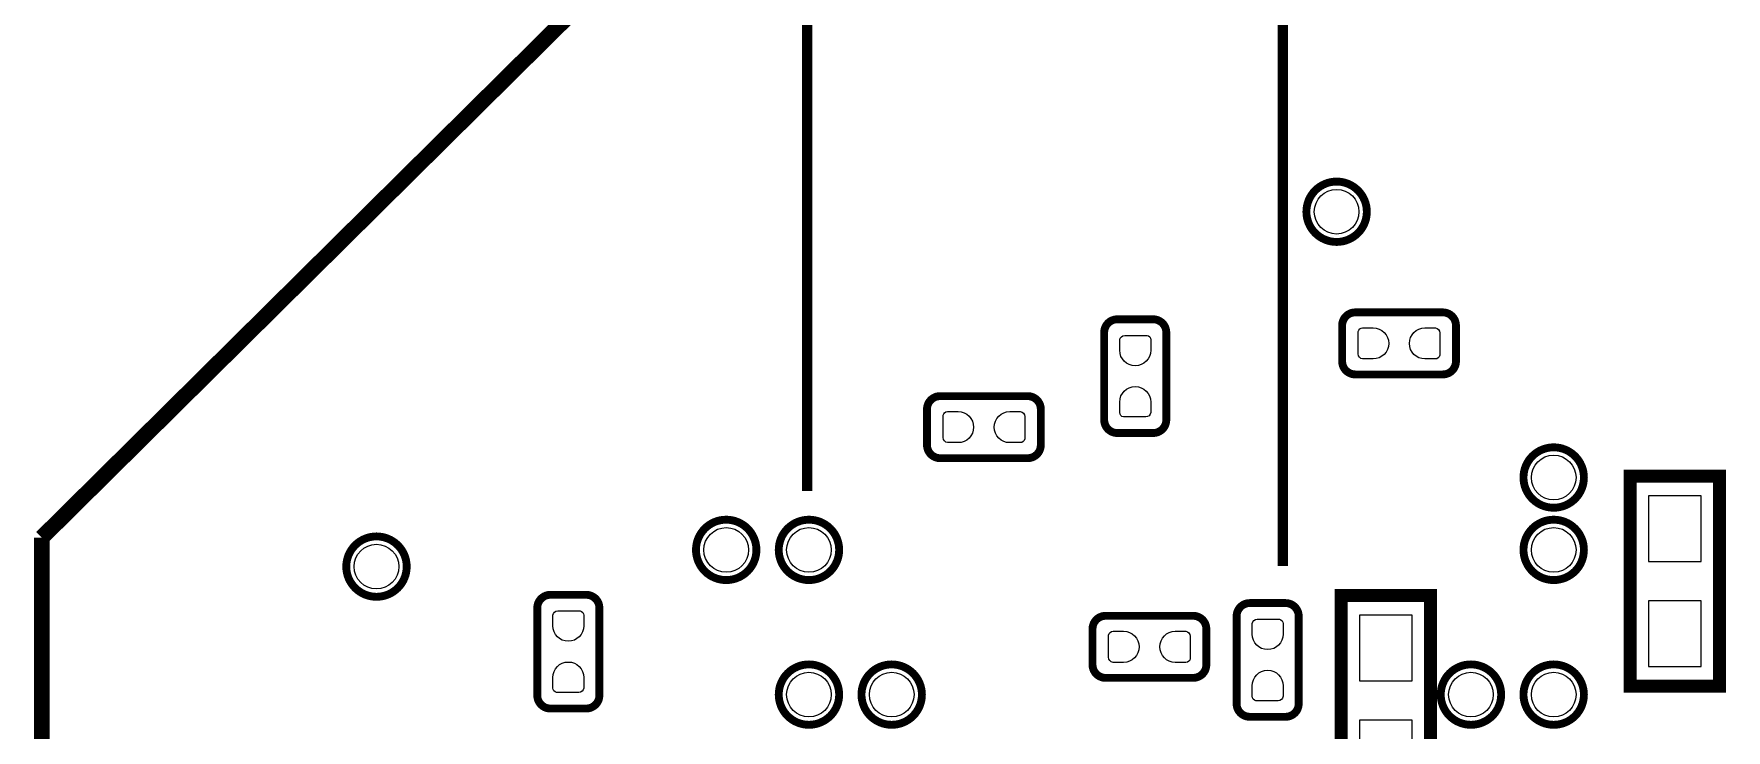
# Model space of a CAD drawing. Extents: x 6 to 176, y -11 to 159.
# Drawn here: x 122.18 to 138.54, y 89.85 to 96.59 of the extents above; entities that cross this region are included whole.
import ezdxf

# ---------------------------------------------------------------- set-up
doc = ezdxf.new("R2010")
doc.units = 0
for name, color, linetype in [('BG_SILKSCREEN_BOTTOM', 122, 'CONTINUOUS'), ('PG_NEW_SLIK-BOT', 231, 'CONTINUOUS'), ('PG_SILKSCREEN_BOTTOM', 122, 'CONTINUOUS'), ('PIN_BOTTOM', 12, 'CONTINUOUS')]:
    doc.layers.add(name, color=color, linetype=linetype)

msp = doc.modelspace()

# ---------------------------------------------------------------- linework, layer by layer
at = {"layer": 'BG_SILKSCREEN_BOTTOM', "const_width": 0.1524}
for points in [[(129.4892, 98.8822), (122.257058, 91.717114)], [(122.257058, 91.717114), (122.257058, 88.551766)]]:
    msp.add_lwpolyline(points, dxfattribs=at)
at = {"layer": 'PG_NEW_SLIK-BOT', "const_width": 0.0762}
for points in [[(135.067294, 94.869762, 1), (134.483094, 94.869762, 1), (135.067294, 94.869762)], [(134.955788, 93.89618, 0.414214), (134.828788, 93.76918)], [(135.928862, 93.76918, 0.414214), (135.801862, 93.89618)], [(132.65531, 93.829378, 0.414214), (132.52831, 93.702378)], [(133.128512, 93.702378, 0.414214), (133.001512, 93.829378)], [(134.828788, 93.422978, 0.414214), (134.955788, 93.295978)], [(135.801862, 93.295978, 0.414214), (135.928862, 93.422978)], [(130.942334, 93.086174, 0.414214), (130.815334, 92.959174)], [(131.915408, 92.959174, 0.414214), (131.788408, 93.086174)], [(132.52831, 92.856304, 0.414214), (132.65531, 92.729304)], [(133.001512, 92.729304, 0.414214), (133.128512, 92.856304)], [(130.815334, 92.612972, 0.414214), (130.942334, 92.485972)], [(131.788408, 92.485972, 0.414214), (131.915408, 92.612972)], [(137.165842, 92.298774, 1), (136.581642, 92.298774, 1), (137.165842, 92.298774)], [(129.166112, 91.59875, 1), (128.581912, 91.59875, 1), (129.166112, 91.59875)], [(129.966212, 91.59875, 1), (129.382012, 91.59875, 1), (129.966212, 91.59875)], [(137.165842, 91.59875, 1), (136.581642, 91.59875, 1), (137.165842, 91.59875)], [(125.785372, 91.436952, 1), (125.201172, 91.436952, 1), (125.785372, 91.436952)], [(127.174752, 91.164156, 0.414214), (127.047752, 91.037156)], [(127.647954, 91.037156, 0.414214), (127.520954, 91.164156)], [(132.542534, 90.960956, 0.414214), (132.415534, 90.833956)], [(133.515608, 90.833956, 0.414214), (133.388608, 90.960956)], [(133.93547, 91.084146, 0.414214), (133.80847, 90.957146)], [(134.408672, 90.957146, 0.414214), (134.281672, 91.084146)], [(129.966212, 90.198702, 1), (129.382012, 90.198702, 1), (129.966212, 90.198702)], [(130.766058, 90.198702, 1), (130.181858, 90.198702, 1), (130.766058, 90.198702)], [(132.415534, 90.487754, 0.414214), (132.542534, 90.360754)], [(133.388608, 90.360754, 0.414214), (133.515608, 90.487754)], [(136.365996, 90.198702, 1), (135.781796, 90.198702, 1), (136.365996, 90.198702)], [(137.165842, 90.198702, 1), (136.581642, 90.198702, 1), (137.165842, 90.198702)], [(127.047752, 90.191082, 0.414214), (127.174752, 90.064082)], [(127.520954, 90.064082, 0.414214), (127.647954, 90.191082)], [(133.80847, 90.111072, 0.414214), (133.93547, 89.984072)], [(134.281672, 89.984072, 0.414214), (134.408672, 90.111072)]]:
    msp.add_lwpolyline(points, format="xyb", dxfattribs=at)
at = {"layer": 'PG_NEW_SLIK-BOT'}
for points, const_width in [([(135.801862, 93.89618), (134.955788, 93.89618)], 0.0762), ([(133.001512, 93.829378), (132.65531, 93.829378)], 0.0762), ([(134.828788, 93.76918), (134.828788, 93.422978)], 0.0762), ([(135.928862, 93.422978), (135.928862, 93.76918)], 0.0762), ([(132.52831, 93.702378), (132.52831, 92.856304)], 0.0762), ([(133.128512, 92.856304), (133.128512, 93.702378)], 0.0762), ([(134.955788, 93.295978), (135.801862, 93.295978)], 0.0762), ([(131.788408, 93.086174), (130.942334, 93.086174)], 0.0762), ([(130.815334, 92.959174), (130.815334, 92.612972)], 0.0762), ([(131.915408, 92.612972), (131.915408, 92.959174)], 0.0762), ([(132.65531, 92.729304), (133.001512, 92.729304)], 0.0762), ([(130.942334, 92.485972), (131.788408, 92.485972)], 0.0762), ([(137.613898, 92.311982), (137.613898, 90.279982), (138.477498, 90.279982), (138.477498, 92.311982), (137.613898, 92.311982)], 0.127), ([(127.520954, 91.164156), (127.174752, 91.164156)], 0.0762), ([(135.683498, 89.125552), (135.683498, 91.157552), (134.819898, 91.157552), (134.819898, 89.125552), (135.683498, 89.125552)], 0.127), ([(127.047752, 91.037156), (127.047752, 90.191082)], 0.0762), ([(127.647954, 90.191082), (127.647954, 91.037156)], 0.0762), ([(133.388608, 90.960956), (132.542534, 90.960956)], 0.0762), ([(133.80847, 90.957146), (133.80847, 90.111072)], 0.0762), ([(134.281672, 91.084146), (133.93547, 91.084146)], 0.0762), ([(134.408672, 90.111072), (134.408672, 90.957146)], 0.0762), ([(132.415534, 90.833956), (132.415534, 90.487754)], 0.0762), ([(133.515608, 90.487754), (133.515608, 90.833956)], 0.0762), ([(132.542534, 90.360754), (133.388608, 90.360754)], 0.0762), ([(127.174752, 90.064082), (127.520954, 90.064082)], 0.0762), ([(133.93547, 89.984072), (134.281672, 89.984072)], 0.0762)]:
    msp.add_lwpolyline(points, dxfattribs=dict(at, const_width=const_width))
at = {"layer": 'PG_SILKSCREEN_BOTTOM', "const_width": 0.100076}
for points in [[(129.655316, 114.798856), (129.655316, 92.16771)], [(134.255256, 100.562918), (134.255256, 91.444318)]]:
    msp.add_lwpolyline(points, dxfattribs=at)
at = {"layer": 'PIN_BOTTOM'}
for points in [[(135.128508, 93.445838), (135.026908, 93.445838, -0.375524), (134.98449, 93.494352), (134.98449, 93.710252, -0.365699), (135.026908, 93.746066), (135.128508, 93.746066, -0.999521)], [(135.628888, 93.746066), (135.730488, 93.746066, -0.375524), (135.772906, 93.697552), (135.772906, 93.481652, -0.365699), (135.730488, 93.445838), (135.628888, 93.445838, -0.999521)], [(132.678424, 93.529404), (132.678424, 93.631004, -0.375524), (132.726938, 93.673422), (132.942838, 93.673422, -0.365699), (132.978652, 93.631004), (132.978652, 93.529404, -0.999521)], [(132.978652, 93.029024), (132.978652, 92.927424, -0.375524), (132.930138, 92.885006), (132.714238, 92.885006, -0.365699), (132.678424, 92.927424), (132.678424, 93.029024, -0.999521)], [(131.115308, 92.636086), (131.013708, 92.636086, -0.375524), (130.97129, 92.6846), (130.97129, 92.9005, -0.365699), (131.013708, 92.936314), (131.115308, 92.936314, -0.999521)], [(131.615688, 92.936314), (131.717288, 92.936314, -0.375524), (131.759706, 92.8878), (131.759706, 92.6719, -0.365699), (131.717288, 92.636086), (131.615688, 92.636086, -0.999521)], [(127.197612, 90.864436), (127.197612, 90.966036, -0.375524), (127.246126, 91.008454), (127.462026, 91.008454, -0.365699), (127.49784, 90.966036), (127.49784, 90.864436, -0.999521)], [(132.715508, 90.510868), (132.613908, 90.510868, -0.375524), (132.57149, 90.559382), (132.57149, 90.775282, -0.365699), (132.613908, 90.811096), (132.715508, 90.811096, -0.999521)], [(133.215888, 90.811096), (133.317488, 90.811096, -0.375524), (133.359906, 90.762582), (133.359906, 90.546682, -0.365699), (133.317488, 90.510868), (133.215888, 90.510868, -0.999521)], [(133.958584, 90.784172), (133.958584, 90.885772, -0.375524), (134.007098, 90.92819), (134.222998, 90.92819, -0.365699), (134.258812, 90.885772), (134.258812, 90.784172, -0.999521)], [(127.49784, 90.364056), (127.49784, 90.262456, -0.375524), (127.449326, 90.220038), (127.233426, 90.220038, -0.365699), (127.197612, 90.262456), (127.197612, 90.364056, -0.999521)], [(134.258812, 90.283792), (134.258812, 90.182192, -0.375524), (134.210298, 90.139774), (133.994398, 90.139774, -0.365699), (133.958584, 90.182192), (133.958584, 90.283792, -0.999521)]]:
    msp.add_lwpolyline(points, format="xyb", close=True, dxfattribs=at)
for points in [[(138.299698, 91.486482), (138.299698, 92.121482), (137.791698, 92.121482), (137.791698, 91.486482)], [(134.997698, 90.967052), (134.997698, 90.332052), (135.505698, 90.332052), (135.505698, 90.967052)], [(138.299698, 90.470482), (138.299698, 91.105482), (137.791698, 91.105482), (137.791698, 90.470482)], [(134.997698, 89.951052), (134.997698, 89.316052), (135.505698, 89.316052), (135.505698, 89.951052)]]:
    msp.add_lwpolyline(points, close=True, dxfattribs=at)
for centre in [(134.775194, 94.869762), (136.873742, 92.298774), (128.874012, 91.59875), (129.674112, 91.59875), (136.873742, 91.59875), (125.493272, 91.436952), (129.674112, 90.198702), (130.473958, 90.198702), (136.073896, 90.198702), (136.873742, 90.198702)]:
    msp.add_circle(centre, 0.2159, dxfattribs=at)

doc.saveas('drawing.dxf')
